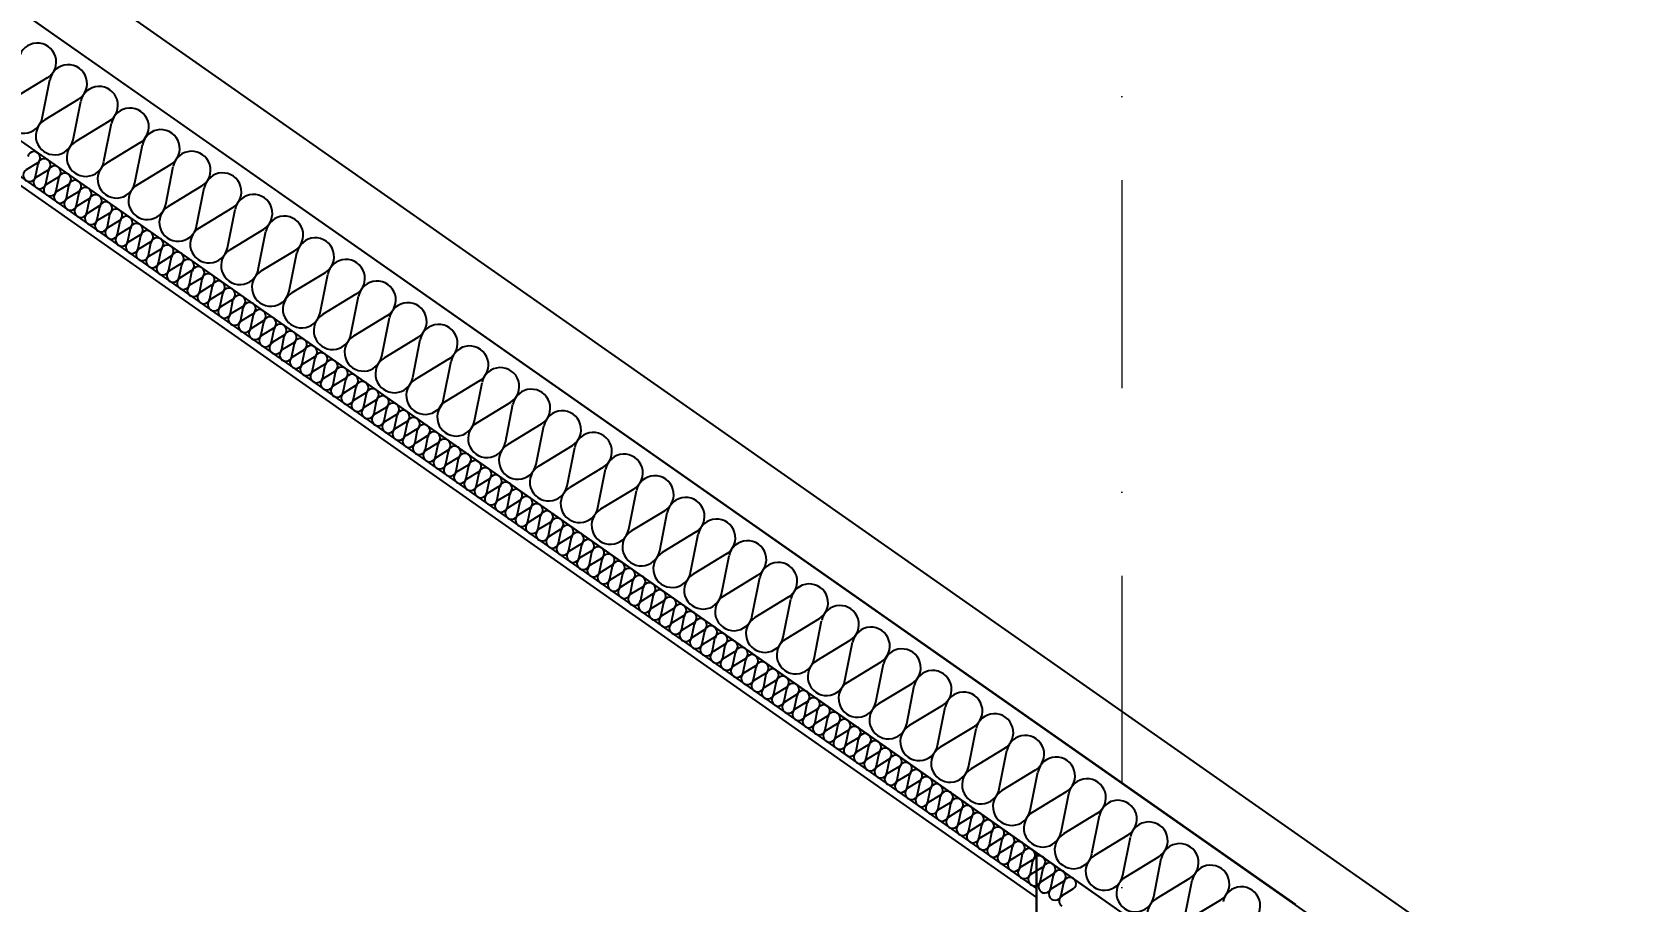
# Model space of a CAD drawing. Header units: millimetres. Extents: x 4647 to 73915, y -13612 to -8141.
# Drawn here: x 7203.8 to 7474.4, y -10666.8 to -10519.3 of the extents above; entities that cross this region are included whole.
import ezdxf
from ezdxf.enums import TextEntityAlignment as Align

# ---------------------------------------------------------------- set-up
doc = ezdxf.new("R2010")
doc.units = ezdxf.units.MM
doc.linetypes.add('Kropki i Kreski', pattern=[67.027776, 35.277777, -17.638888, 0, -14.111111])
for name, color, linetype in [('2D - Ogólne', 7, 'Continuous'), ('Konstrukcja - Dach', 7, 'Continuous'), ('Konstrukcja - Siatka mod', 7, 'Continuous')]:
    doc.layers.add(name, color=color, linetype=linetype)
doc.layers.add('a_wymiary', color=250, linetype='Continuous', lineweight=9)
doc.layers.add('Konstrukcja - Siatka mod_Nr_Pióra__1', color=7, linetype='Continuous', lineweight=5)
doc.layers.add('Konstrukcja - Siatka mod_Nr_Pióra__4', color=7, linetype='Continuous', lineweight=5, true_color=0x029e21)
doc.styles.add('GENERATED_STYLE_1', font='arialbd.ttf')
doc.styles.get("Standard").update_dxf_attribs({"font": 'arial.ttf'})
doc.dimstyles.new('1-100', dxfattribs={"dimtxt": 13, "dimasz": 15, "dimexe": 10, "dimexo": 20, "dimgap": 5, "dimtad": 1, "dimdec": 1, "dimrnd": 0.5, "dimtxsty": 'Standard', "dimblk": 'ARCHTICK', "dimcen": 0.09, "dimdle": 10, "dimadec": 0, "dimazin": 0, "dimtfac": 1, "dimtdec": 1, "dimtofl": 0, "dimtmove": 0, "dimatfit": 3, "dimfxl": 10, "dimfxlon": 1, "dimtolj": 1, "dimtzin": 0, "dimarcsym": 0})

# ---------------------------------------------------------------- blocks, each defined once
blk = doc.blocks.new('Standardowy znacznik siatki_3')
at = {"layer": 'Konstrukcja - Siatka mod_Nr_Pióra__4', "linetype": 'Kropki i Kreski'}
blk.add_line((1, 0), (1660.6, 0), dxfattribs=at)
at = {"layer": 'Konstrukcja - Siatka mod_Nr_Pióra__1', "style": 'GENERATED_STYLE_1'}
blk.add_attdef('AC_MarkerText_1', text='', height=18, rotation=90, dxfattribs=at).set_placement((-6.71, -6.83), align=Align.BOTTOM_LEFT)
blk = doc.blocks.new('_ArchTick')
at = {"color": 0, "linetype": 'ByBlock', "const_width": 0.15}
blk.add_lwpolyline([(-0.5, -0.5), (0.5, 0.5)], dxfattribs=at)
blk = doc.blocks.new('*D799')
at = {"layer": 'a_wymiary', "color": 0, "lineweight": -2, "transparency": 16777216}
for p, q in [((6446.9, -10239.74), (6446.9, -10209.74)), ((7381.9, -10239.74), (7381.9, -10209.74)), ((6436.9, -10219.74), (7391.9, -10219.74))]:
    blk.add_line(p, q, dxfattribs=at)
at = {"layer": 'DEFPOINTS', "color": 0, "transparency": 16777216}
for p in [(7381.9, -10219.74), (6446.9, -10683.57), (7381.9, -10683.57)]:
    blk.add_point(p, dxfattribs=at)
at = {"layer": 'a_wymiary', "color": 0, "lineweight": -2, "transparency": 16777216, "xscale": 15, "yscale": 15, "zscale": 15, "rotation": 180}
blk.add_blockref('_ArchTick', (6446.9, -10219.74), dxfattribs=at)
at = {"layer": 'a_wymiary', "color": 0, "lineweight": -2, "transparency": 16777216, "xscale": 15, "yscale": 15, "zscale": 15}
blk.add_blockref('_ArchTick', (7381.9, -10219.74), dxfattribs=at)
at = {"layer": 'a_wymiary', "color": 0, "transparency": 16777216, "insert": (6914.4, -10208.1), "char_height": 13, "attachment_point": 5}
blk.add_mtext('\\A1;935', dxfattribs=at)
blk = doc.blocks.new('*D801')
at = {"layer": 'a_wymiary', "color": 0, "lineweight": -2, "transparency": 16777216}
for p, q in [((6364.42, -10210.99), (6364.42, -10180.99)), ((7464.4, -10210.99), (7464.4, -10180.99)), ((6354.42, -10190.99), (7474.4, -10190.99))]:
    blk.add_line(p, q, dxfattribs=at)
at = {"layer": 'DEFPOINTS', "color": 0, "transparency": 16777216}
for p in [(7464.4, -10190.99), (6364.42, -10687.41), (7464.4, -10687.41)]:
    blk.add_point(p, dxfattribs=at)
at = {"layer": 'a_wymiary', "color": 0, "lineweight": -2, "transparency": 16777216, "xscale": 15, "yscale": 15, "zscale": 15, "rotation": 180}
blk.add_blockref('_ArchTick', (6364.42, -10190.99), dxfattribs=at)
at = {"layer": 'a_wymiary', "color": 0, "lineweight": -2, "transparency": 16777216, "xscale": 15, "yscale": 15, "zscale": 15}
blk.add_blockref('_ArchTick', (7464.4, -10190.99), dxfattribs=at)
at = {"layer": 'a_wymiary', "color": 0, "transparency": 16777216, "insert": (6914.41, -10179.35), "char_height": 13, "attachment_point": 5}
blk.add_mtext('\\A1;1100', dxfattribs=at)

msp = doc.modelspace()

# ---------------------------------------------------------------- linework, layer by layer
for p, q in [((7374.4, -10658.57), (7128.76, -10486.57)), ((7374.4, -10658.57), (7374.4, -10683.57)), ((7390.11, -10669.57), (7374.4, -10658.57)), ((7374.4, -10683.57), (7374.4, -10658.57))]:
    msp.add_line(p, q)
at = {"layer": '2D - Ogólne'}
for p, q in [((6914.41, -10314.51), (7418.4, -10667.4)), ((7206.39, -10527.1), (7200.73, -10530.54)), ((7205.53, -10533.9), (7206.83, -10527.41)), ((7211.63, -10530.77), (7205.97, -10534.21)), ((7210.78, -10537.57), (7212.07, -10531.08)), ((7216.88, -10534.44), (7211.22, -10537.88)), ((7216.02, -10541.24), (7217.32, -10534.75)), ((7222.12, -10538.12), (7216.46, -10541.55)), ((7221.27, -10544.92), (7222.56, -10538.42)), ((7227.36, -10541.79), (7221.71, -10545.22)), ((7226.51, -10548.59), (7227.8, -10542.1)), ((7232.61, -10545.46), (7226.95, -10548.9)), ((7231.75, -10552.26), (7233.05, -10545.77)), ((7237.85, -10549.13), (7232.19, -10552.57)), ((7237, -10555.93), (7238.29, -10549.44)), ((7243.1, -10552.8), (7237.44, -10556.24)), ((7242.24, -10559.6), (7243.54, -10553.11)), ((7248.34, -10556.48), (7242.68, -10559.91)), ((7247.49, -10563.28), (7248.78, -10556.78)), ((7253.58, -10560.15), (7247.93, -10563.58)), ((7252.73, -10566.95), (7254.03, -10560.46)), ((7258.83, -10563.82), (7253.17, -10567.26)), ((7257.98, -10570.62), (7259.27, -10564.13)), ((7264.07, -10567.49), (7258.42, -10570.93)), ((7263.22, -10574.29), (7264.51, -10567.8)), ((7269.32, -10571.16), (7263.66, -10574.6)), ((7268.46, -10577.96), (7269.76, -10571.47)), ((7274.56, -10574.84), (7268.9, -10578.27)), ((7273.71, -10581.64), (7275, -10575.14)), ((7279.81, -10578.51), (7274.15, -10581.95)), ((7278.95, -10585.31), (7280.25, -10578.82)), ((7285.05, -10582.18), (7279.39, -10585.62)), ((7284.2, -10588.98), (7285.49, -10582.49)), ((7290.29, -10585.85), (7284.64, -10589.29)), ((7289.44, -10592.65), (7290.74, -10586.16)), ((7295.54, -10589.52), (7289.88, -10592.96)), ((7294.68, -10596.32), (7295.98, -10589.83)), ((7300.78, -10593.2), (7295.13, -10596.63)), ((7299.93, -10600), (7301.22, -10593.51)), ((7306.03, -10596.87), (7300.37, -10600.31)), ((7305.17, -10603.67), (7306.47, -10597.18)), ((7311.27, -10600.54), (7305.61, -10603.98)), ((7310.42, -10607.34), (7311.71, -10600.85)), ((7316.52, -10604.21), (7310.86, -10607.65)), ((7315.66, -10611.01), (7316.96, -10604.52)), ((7321.76, -10607.88), (7316.1, -10611.32)), ((7320.91, -10614.69), (7322.2, -10608.19)), ((7327, -10611.56), (7321.35, -10614.99)), ((7326.15, -10618.36), (7327.44, -10611.87)), ((7332.25, -10615.23), (7326.59, -10618.67)), ((7331.39, -10622.03), (7332.69, -10615.54)), ((7337.49, -10618.9), (7331.84, -10622.34)), ((7336.64, -10625.7), (7337.93, -10619.21)), ((7342.74, -10622.57), (7337.08, -10626.01)), ((7341.88, -10629.37), (7343.18, -10622.88)), ((7347.98, -10626.24), (7342.32, -10629.68)), ((7347.13, -10633.05), (7348.42, -10626.55)), ((7353.23, -10629.92), (7347.57, -10633.35)), ((7352.37, -10636.72), (7353.67, -10630.23)), ((7358.47, -10633.59), (7352.81, -10637.03)), ((7357.62, -10640.39), (7358.91, -10633.9)), ((7363.71, -10637.26), (7358.06, -10640.7)), ((7362.86, -10644.06), (7364.15, -10637.57)), ((7368.96, -10640.93), (7363.3, -10644.37)), ((7368.1, -10647.73), (7369.4, -10641.24)), ((7374.2, -10644.61), (7368.54, -10648.04)), ((7373.35, -10651.41), (7374.64, -10644.91)), ((7379.45, -10648.28), (7373.79, -10651.71)), ((7378.59, -10655.08), (7379.89, -10648.59)), ((7384.69, -10651.95), (7379.03, -10655.39)), ((7383.84, -10658.75), (7385.13, -10652.26)), ((7389.94, -10655.62), (7384.28, -10659.06)), ((7389.08, -10662.42), (7390.38, -10655.93)), ((7395.18, -10659.29), (7389.52, -10662.73)), ((7394.33, -10666.09), (7395.62, -10659.6)), ((7400.42, -10662.97), (7394.77, -10666.4)), ((7399.57, -10669.77), (7400.86, -10663.27)), ((7405.67, -10666.64), (7400.01, -10670.07))]:
    msp.add_line(p, q, dxfattribs=at)
at = {"layer": '2D - Ogólne', "color": 161, "lineweight": 25}
for p, q in [((7135.4, -10497.32), (7374.4, -10664.67)), ((7135, -10498.57), (7374.4, -10666.2)), ((7374.4, -10666.2), (7374.4, -10683.57))]:
    msp.add_line(p, q, dxfattribs=at)
at = {"layer": '2D - Ogólne'}
for centre, start_param, end_param in [((7204.72, -10524.37), 2.728799, 6.695979), ((7209.96, -10528.04), 2.728799, 6.695979), ((7215.21, -10531.71), 2.728799, 6.695979), ((7202.4, -10533.27), 5.870392, 9.837571), ((7220.45, -10535.39), 2.728799, 6.695979), ((7207.64, -10536.94), 5.870392, 9.837571), ((7212.89, -10540.61), 5.870392, 9.837571), ((7225.7, -10539.06), 2.728799, 6.695979), ((7230.94, -10542.73), 2.728799, 6.695979), ((7218.13, -10544.28), 5.870392, 9.837571), ((7236.18, -10546.4), 2.728799, 6.695979), ((7223.37, -10547.95), 5.870392, 9.837571), ((7228.62, -10551.63), 5.870392, 9.837571), ((7241.43, -10550.07), 2.728799, 6.695979), ((7246.67, -10553.75), 2.728799, 6.695979), ((7233.86, -10555.3), 5.870392, 9.837571), ((7251.92, -10557.42), 2.728799, 6.695979), ((7239.11, -10558.97), 5.870392, 9.837571), ((7244.35, -10562.64), 5.870392, 9.837571), ((7257.16, -10561.09), 2.728799, 6.695979), ((7262.41, -10564.76), 2.728799, 6.695979), ((7249.6, -10566.32), 5.870392, 9.837571), ((7267.65, -10568.43), 2.728799, 6.695979), ((7254.84, -10569.99), 5.870392, 9.837571), ((7272.89, -10572.11), 2.728799, 6.695979), ((7260.08, -10573.66), 5.870392, 9.837571), ((7278.14, -10575.78), 2.728799, 6.695979), ((7265.33, -10577.33), 5.870392, 9.837571), ((7270.57, -10581), 5.870392, 9.837571), ((7283.38, -10579.45), 2.728799, 6.695979), ((7288.63, -10583.12), 2.728799, 6.695979), ((7275.82, -10584.68), 5.870392, 9.837571), ((7293.87, -10586.79), 2.728799, 6.695979), ((7281.06, -10588.35), 5.870392, 9.837571), ((7286.3, -10592.02), 5.870392, 9.837571), ((7299.12, -10590.47), 2.728799, 6.695979), ((7304.36, -10594.14), 2.728799, 6.695979), ((7291.55, -10595.69), 5.870392, 9.837571), ((7309.6, -10597.81), 2.728799, 6.695979), ((7296.79, -10599.36), 5.870392, 9.837571), ((7302.04, -10603.04), 5.870392, 9.837571), ((7314.85, -10601.48), 2.728799, 6.695979), ((7320.09, -10605.15), 2.728799, 6.695979), ((7307.28, -10606.71), 5.870392, 9.837571), ((7325.34, -10608.83), 2.728799, 6.695979), ((7312.53, -10610.38), 5.870392, 9.837571), ((7317.77, -10614.05), 5.870392, 9.837571), ((7330.58, -10612.5), 2.728799, 6.695979), ((7335.82, -10616.17), 2.728799, 6.695979), ((7323.01, -10617.72), 5.870392, 9.837571), ((7341.07, -10619.84), 2.728799, 6.695979), ((7328.26, -10621.4), 5.870392, 9.837571), ((7346.31, -10623.51), 2.728799, 6.695979), ((7333.5, -10625.07), 5.870392, 9.837571), ((7351.56, -10627.19), 2.728799, 6.695979), ((7338.75, -10628.74), 5.870392, 9.837571), ((7343.99, -10632.41), 5.870392, 9.837571), ((7356.8, -10630.86), 2.728799, 6.695979), ((7362.05, -10634.53), 2.728799, 6.695979), ((7349.24, -10636.08), 5.870392, 9.837571), ((7367.29, -10638.2), 2.728799, 6.695979), ((7354.48, -10639.76), 5.870392, 9.837571), ((7359.72, -10643.43), 5.870392, 9.837571), ((7372.53, -10641.88), 2.728799, 6.695979), ((7377.78, -10645.55), 2.728799, 6.695979), ((7364.97, -10647.1), 5.870392, 9.837571), ((7383.02, -10649.22), 2.728799, 6.695979), ((7370.21, -10650.77), 5.870392, 9.837571), ((7375.46, -10654.44), 5.870392, 9.837571), ((7388.27, -10652.89), 2.728799, 6.695979), ((7393.51, -10656.56), 2.728799, 6.695979), ((7380.7, -10658.12), 5.870392, 9.837571), ((7398.76, -10660.24), 2.728799, 6.695979), ((7385.95, -10661.79), 5.870392, 9.837571), ((7391.19, -10665.46), 5.870392, 9.837571), ((7404, -10663.91), 2.728799, 6.695979), ((7409.24, -10667.58), 2.728799, 6.695979), ((7396.43, -10669.13), 5.870392, 9.837571)]:
    msp.add_ellipse(centre, major_axis=(-2.62, 1.84), ratio=0.996613, start_param=start_param, end_param=end_param, dxfattribs=at)
at = {"layer": 'Konstrukcja - Dach'}
for p, q in [((7464.4, -10687.41), (6914.41, -10302.3)), ((7464.4, -10699.61), (6914.41, -10314.51)), ((7464.4, -10699.61), (6914.41, -10314.51)), ((7464.4, -10721.59), (6914.41, -10336.48)), ((7204.7, -10541.56), (7202.81, -10542.7)), ((7204.41, -10543.82), (7204.84, -10541.66)), ((7206.44, -10542.78), (7204.56, -10543.92)), ((7206.15, -10545.04), (7206.59, -10542.88)), ((7208.18, -10544), (7206.3, -10545.14)), ((7207.89, -10546.26), (7208.33, -10544.1)), ((7209.92, -10545.22), (7208.04, -10546.36)), ((7209.64, -10547.48), (7210.07, -10545.32)), ((7211.67, -10546.44), (7209.78, -10547.58)), ((7211.38, -10548.7), (7211.81, -10546.54)), ((7213.41, -10547.66), (7211.52, -10548.8)), ((7213.12, -10549.92), (7213.55, -10547.76)), ((7215.15, -10548.88), (7213.27, -10550.02)), ((7214.86, -10551.14), (7215.3, -10548.98)), ((7216.89, -10550.1), (7215.01, -10551.24)), ((7216.6, -10552.36), (7217.04, -10550.2)), ((7218.63, -10551.32), (7216.75, -10552.46)), ((7218.35, -10553.58), (7218.78, -10551.42)), ((7220.38, -10552.54), (7218.49, -10553.68)), ((7220.09, -10554.8), (7220.52, -10552.64)), ((7222.12, -10553.75), (7220.23, -10554.9)), ((7221.83, -10556.02), (7222.26, -10553.86)), ((7223.86, -10554.97), (7221.98, -10556.12)), ((7223.57, -10557.24), (7224.01, -10555.08)), ((7225.6, -10556.19), (7223.72, -10557.34)), ((7225.31, -10558.46), (7225.75, -10556.3)), ((7227.34, -10557.41), (7225.46, -10558.56)), ((7227.06, -10559.68), (7227.49, -10557.52)), ((7229.09, -10558.63), (7227.2, -10559.78)), ((7228.8, -10560.9), (7229.23, -10558.74)), ((7230.83, -10559.85), (7228.94, -10561)), ((7230.54, -10562.12), (7230.97, -10559.96)), ((7232.57, -10561.07), (7230.69, -10562.22)), ((7232.28, -10563.34), (7232.72, -10561.18)), ((7234.31, -10562.29), (7232.43, -10563.44)), ((7234.02, -10564.56), (7234.46, -10562.4)), ((7236.05, -10563.51), (7234.17, -10564.66)), ((7235.77, -10565.78), (7236.2, -10563.62)), ((7237.8, -10564.73), (7235.91, -10565.88)), ((7237.51, -10567), (7237.94, -10564.84)), ((7239.54, -10565.95), (7237.65, -10567.1)), ((7239.25, -10568.22), (7239.68, -10566.05)), ((7241.28, -10567.17), (7239.4, -10568.32)), ((7240.99, -10569.44), (7241.43, -10567.27)), ((7243.02, -10568.39), (7241.14, -10569.54)), ((7242.73, -10570.66), (7243.17, -10568.49)), ((7244.76, -10569.61), (7242.88, -10570.76)), ((7244.48, -10571.88), (7244.91, -10569.71)), ((7246.51, -10570.83), (7244.62, -10571.98)), ((7246.22, -10573.1), (7246.65, -10570.93)), ((7248.25, -10572.05), (7246.36, -10573.2)), ((7247.96, -10574.32), (7248.39, -10572.15)), ((7249.99, -10573.27), (7248.11, -10574.42)), ((7249.7, -10575.54), (7250.14, -10573.37)), ((7251.73, -10574.49), (7249.85, -10575.64)), ((7251.44, -10576.76), (7251.88, -10574.59)), ((7253.47, -10575.71), (7251.59, -10576.86)), ((7253.19, -10577.98), (7253.62, -10575.81)), ((7255.22, -10576.93), (7253.33, -10578.08)), ((7254.93, -10579.19), (7255.36, -10577.03)), ((7256.96, -10578.15), (7255.07, -10579.3)), ((7256.67, -10580.41), (7257.1, -10578.25)), ((7258.7, -10579.37), (7256.82, -10580.52)), ((7258.41, -10581.63), (7258.85, -10579.47)), ((7260.44, -10580.59), (7258.56, -10581.74)), ((7260.15, -10582.85), (7260.59, -10580.69)), ((7262.18, -10581.81), (7260.3, -10582.96)), ((7261.9, -10584.07), (7262.33, -10581.91)), ((7263.93, -10583.03), (7262.04, -10584.18)), ((7263.64, -10585.29), (7264.07, -10583.13)), ((7265.67, -10584.25), (7263.78, -10585.4)), ((7265.38, -10586.51), (7265.81, -10584.35)), ((7267.41, -10585.47), (7265.53, -10586.62)), ((7267.12, -10587.73), (7267.56, -10585.57)), ((7269.15, -10586.69), (7267.27, -10587.84)), ((7268.86, -10588.95), (7269.3, -10586.79)), ((7270.89, -10587.91), (7269.01, -10589.06)), ((7270.61, -10590.17), (7271.04, -10588.01)), ((7272.64, -10589.13), (7270.75, -10590.28)), ((7272.35, -10591.39), (7272.78, -10589.23)), ((7274.38, -10590.35), (7272.49, -10591.49)), ((7274.09, -10592.61), (7274.52, -10590.45)), ((7276.12, -10591.57), (7274.24, -10592.71)), ((7275.83, -10593.83), (7276.27, -10591.67)), ((7277.86, -10592.79), (7275.98, -10593.93)), ((7277.57, -10595.05), (7278.01, -10592.89)), ((7279.6, -10594.01), (7277.72, -10595.15)), ((7279.32, -10596.27), (7279.75, -10594.11)), ((7281.35, -10595.23), (7279.46, -10596.37)), ((7281.06, -10597.49), (7281.49, -10595.33)), ((7283.09, -10596.45), (7281.2, -10597.59)), ((7282.8, -10598.71), (7283.23, -10596.55)), ((7284.83, -10597.67), (7282.95, -10598.81)), ((7284.54, -10599.93), (7284.98, -10597.77)), ((7286.57, -10598.89), (7284.69, -10600.03)), ((7286.28, -10601.15), (7286.72, -10598.99)), ((7288.31, -10600.11), (7286.43, -10601.25)), ((7288.03, -10602.37), (7288.46, -10600.21)), ((7290.06, -10601.33), (7288.17, -10602.47)), ((7289.77, -10603.59), (7290.2, -10601.43)), ((7291.8, -10602.54), (7289.91, -10603.69)), ((7291.51, -10604.81), (7291.94, -10602.65)), ((7293.54, -10603.76), (7291.66, -10604.91)), ((7293.25, -10606.03), (7293.69, -10603.87)), ((7295.28, -10604.98), (7293.4, -10606.13)), ((7294.99, -10607.25), (7295.43, -10605.09)), ((7297.02, -10606.2), (7295.14, -10607.35)), ((7296.74, -10608.47), (7297.17, -10606.31)), ((7298.76, -10607.42), (7296.88, -10608.57)), ((7298.48, -10609.69), (7298.91, -10607.53)), ((7300.51, -10608.64), (7298.62, -10609.79)), ((7300.22, -10610.91), (7300.65, -10608.75)), ((7302.25, -10609.86), (7300.37, -10611.01)), ((7301.96, -10612.13), (7302.4, -10609.97)), ((7303.99, -10611.08), (7302.11, -10612.23)), ((7303.7, -10613.35), (7304.14, -10611.19)), ((7305.73, -10612.3), (7303.85, -10613.45)), ((7305.45, -10614.57), (7305.88, -10612.41)), ((7307.47, -10613.52), (7305.59, -10614.67)), ((7307.19, -10615.79), (7307.62, -10613.63)), ((7309.22, -10614.74), (7307.33, -10615.89)), ((7308.93, -10617.01), (7309.36, -10614.84)), ((7310.96, -10615.96), (7309.08, -10617.11)), ((7310.67, -10618.23), (7311.11, -10616.06)), ((7312.7, -10617.18), (7310.82, -10618.33)), ((7312.41, -10619.45), (7312.85, -10617.28)), ((7314.44, -10618.4), (7312.56, -10619.55)), ((7314.16, -10620.67), (7314.59, -10618.5)), ((7316.18, -10619.62), (7314.3, -10620.77)), ((7315.9, -10621.89), (7316.33, -10619.72)), ((7317.93, -10620.84), (7316.04, -10621.99)), ((7317.64, -10623.11), (7318.07, -10620.94)), ((7319.67, -10622.06), (7317.79, -10623.21)), ((7319.38, -10624.33), (7319.81, -10622.16)), ((7321.41, -10623.28), (7319.53, -10624.43)), ((7321.12, -10625.55), (7321.56, -10623.38)), ((7323.15, -10624.5), (7321.27, -10625.65)), ((7322.86, -10626.76), (7323.3, -10624.6)), ((7324.89, -10625.72), (7323.01, -10626.87)), ((7324.61, -10627.98), (7325.04, -10625.82)), ((7326.64, -10626.94), (7324.75, -10628.09)), ((7326.35, -10629.2), (7326.78, -10627.04)), ((7328.38, -10628.16), (7326.5, -10629.31)), ((7328.09, -10630.42), (7328.52, -10628.26)), ((7330.12, -10629.38), (7328.24, -10630.53)), ((7329.83, -10631.64), (7330.27, -10629.48)), ((7331.86, -10630.6), (7329.98, -10631.75)), ((7331.57, -10632.86), (7332.01, -10630.7)), ((7333.6, -10631.82), (7331.72, -10632.97)), ((7333.32, -10634.08), (7333.75, -10631.92)), ((7335.35, -10633.04), (7333.46, -10634.19)), ((7335.06, -10635.3), (7335.49, -10633.14)), ((7337.09, -10634.26), (7335.21, -10635.41)), ((7336.8, -10636.52), (7337.23, -10634.36)), ((7338.83, -10635.48), (7336.95, -10636.63)), ((7338.54, -10637.74), (7338.98, -10635.58)), ((7340.57, -10636.7), (7338.69, -10637.85)), ((7340.28, -10638.96), (7340.72, -10636.8)), ((7342.31, -10637.92), (7340.43, -10639.06)), ((7342.03, -10640.18), (7342.46, -10638.02)), ((7344.06, -10639.14), (7342.17, -10640.28)), ((7343.77, -10641.4), (7344.2, -10639.24)), ((7345.8, -10640.36), (7343.91, -10641.5)), ((7345.51, -10642.62), (7345.94, -10640.46)), ((7347.54, -10641.58), (7345.66, -10642.72)), ((7347.25, -10643.84), (7347.69, -10641.68)), ((7349.28, -10642.8), (7347.4, -10643.94)), ((7348.99, -10645.06), (7349.43, -10642.9)), ((7351.02, -10644.02), (7349.14, -10645.16)), ((7350.74, -10646.28), (7351.17, -10644.12)), ((7352.77, -10645.24), (7350.88, -10646.38)), ((7352.48, -10647.5), (7352.91, -10645.34)), ((7354.51, -10646.46), (7352.62, -10647.6)), ((7354.22, -10648.72), (7354.65, -10646.56)), ((7356.25, -10647.68), (7354.37, -10648.82)), ((7355.96, -10649.94), (7356.4, -10647.78)), ((7357.99, -10648.9), (7356.11, -10650.04)), ((7357.7, -10651.16), (7358.14, -10649)), ((7359.73, -10650.11), (7357.85, -10651.26)), ((7359.45, -10652.38), (7359.88, -10650.22)), ((7361.48, -10651.33), (7359.59, -10652.48)), ((7361.19, -10653.6), (7361.62, -10651.44)), ((7363.22, -10652.55), (7361.33, -10653.7)), ((7362.93, -10654.82), (7363.36, -10652.66)), ((7364.96, -10653.77), (7363.08, -10654.92)), ((7364.67, -10656.04), (7365.11, -10653.88)), ((7366.7, -10654.99), (7364.82, -10656.14)), ((7366.41, -10657.26), (7366.85, -10655.1)), ((7368.44, -10656.21), (7366.56, -10657.36)), ((7368.16, -10658.48), (7368.59, -10656.32)), ((7370.19, -10657.43), (7368.3, -10658.58)), ((7369.9, -10659.7), (7370.33, -10657.54)), ((7371.93, -10658.65), (7370.04, -10659.8)), ((7371.64, -10660.92), (7372.07, -10658.76)), ((7373.67, -10659.87), (7371.79, -10661.02)), ((7373.38, -10662.14), (7373.82, -10659.98)), ((7375.41, -10661.09), (7373.53, -10662.24)), ((7375.12, -10663.36), (7375.56, -10661.2)), ((7377.15, -10662.31), (7375.27, -10663.46)), ((7376.87, -10664.58), (7377.3, -10662.41)), ((7378.9, -10663.53), (7377.01, -10664.68)), ((7378.61, -10665.8), (7379.04, -10663.63)), ((7380.64, -10664.75), (7378.75, -10665.9))]:
    msp.add_line(p, q, dxfattribs=at)
for centre, start_param, end_param in [((7204.14, -10540.65), 1.158003, 5.125183), ((7205.89, -10541.87), 1.158003, 5.125183), ((7203.37, -10543.61), 4.299595, 8.266774), ((7207.63, -10543.09), 1.158003, 5.125183), ((7209.37, -10544.31), 1.158003, 5.125183), ((7205.11, -10544.83), 4.299595, 8.266774), ((7206.85, -10546.05), 4.299595, 8.266774), ((7208.59, -10547.27), 4.299595, 8.266774), ((7211.11, -10545.53), 1.158003, 5.125183), ((7212.85, -10546.75), 1.158003, 5.125183), ((7210.34, -10548.49), 4.299595, 8.266774), ((7212.08, -10549.71), 4.299595, 8.266774), ((7214.6, -10547.97), 1.158003, 5.125183), ((7216.34, -10549.19), 1.158003, 5.125183), ((7213.82, -10550.93), 4.299595, 8.266774), ((7215.56, -10552.15), 4.299595, 8.266774), ((7218.08, -10550.41), 1.158003, 5.125183), ((7219.82, -10551.63), 1.158003, 5.125183), ((7221.56, -10552.85), 1.158003, 5.125183), ((7217.3, -10553.37), 4.299595, 8.266774), ((7219.05, -10554.59), 4.299595, 8.266774), ((7223.31, -10554.07), 1.158003, 5.125183), ((7225.05, -10555.29), 1.158003, 5.125183), ((7220.79, -10555.81), 4.299595, 8.266774), ((7222.53, -10557.03), 4.299595, 8.266774), ((7226.79, -10556.51), 1.158003, 5.125183), ((7228.53, -10557.73), 1.158003, 5.125183), ((7224.27, -10558.25), 4.299595, 8.266774), ((7226.01, -10559.47), 4.299595, 8.266774), ((7227.76, -10560.69), 4.299595, 8.266774), ((7230.27, -10558.95), 1.158003, 5.125183), ((7232.02, -10560.17), 1.158003, 5.125183), ((7229.5, -10561.91), 4.299595, 8.266774), ((7231.24, -10563.13), 4.299595, 8.266774), ((7233.76, -10561.39), 1.158003, 5.125183), ((7235.5, -10562.6), 1.158003, 5.125183), ((7232.98, -10564.35), 4.299595, 8.266774), ((7234.72, -10565.57), 4.299595, 8.266774), ((7237.24, -10563.82), 1.158003, 5.125183), ((7238.98, -10565.04), 1.158003, 5.125183), ((7240.73, -10566.26), 1.158003, 5.125183), ((7236.47, -10566.79), 4.299595, 8.266774), ((7238.21, -10568.01), 4.299595, 8.266774), ((7242.47, -10567.48), 1.158003, 5.125183), ((7244.21, -10568.7), 1.158003, 5.125183), ((7239.95, -10569.23), 4.299595, 8.266774), ((7241.69, -10570.45), 4.299595, 8.266774), ((7245.95, -10569.92), 1.158003, 5.125183), ((7247.69, -10571.14), 1.158003, 5.125183), ((7243.43, -10571.67), 4.299595, 8.266774), ((7245.18, -10572.89), 4.299595, 8.266774), ((7246.92, -10574.11), 4.299595, 8.266774), ((7249.44, -10572.36), 1.158003, 5.125183), ((7251.18, -10573.58), 1.158003, 5.125183), ((7248.66, -10575.33), 4.299595, 8.266774), ((7250.4, -10576.55), 4.299595, 8.266774), ((7252.92, -10574.8), 1.158003, 5.125183), ((7254.66, -10576.02), 1.158003, 5.125183), ((7256.4, -10577.24), 1.158003, 5.125183), ((7252.14, -10577.77), 4.299595, 8.266774), ((7253.89, -10578.99), 4.299595, 8.266774), ((7258.15, -10578.46), 1.158003, 5.125183), ((7259.89, -10579.68), 1.158003, 5.125183), ((7255.63, -10580.21), 4.299595, 8.266774), ((7257.37, -10581.43), 4.299595, 8.266774), ((7261.63, -10580.9), 1.158003, 5.125183), ((7263.37, -10582.12), 1.158003, 5.125183), ((7259.11, -10582.64), 4.299595, 8.266774), ((7260.85, -10583.86), 4.299595, 8.266774), ((7262.6, -10585.08), 4.299595, 8.266774), ((7265.11, -10583.34), 1.158003, 5.125183), ((7266.86, -10584.56), 1.158003, 5.125183), ((7264.34, -10586.3), 4.299595, 8.266774), ((7266.08, -10587.52), 4.299595, 8.266774), ((7268.6, -10585.78), 1.158003, 5.125183), ((7270.34, -10587), 1.158003, 5.125183), ((7267.82, -10588.74), 4.299595, 8.266774), ((7269.56, -10589.96), 4.299595, 8.266774), ((7272.08, -10588.22), 1.158003, 5.125183), ((7273.82, -10589.44), 1.158003, 5.125183), ((7275.57, -10590.66), 1.158003, 5.125183), ((7271.31, -10591.18), 4.299595, 8.266774), ((7273.05, -10592.4), 4.299595, 8.266774), ((7277.31, -10591.88), 1.158003, 5.125183), ((7279.05, -10593.1), 1.158003, 5.125183), ((7274.79, -10593.62), 4.299595, 8.266774), ((7276.53, -10594.84), 4.299595, 8.266774), ((7280.79, -10594.32), 1.158003, 5.125183), ((7282.53, -10595.54), 1.158003, 5.125183), ((7278.27, -10596.06), 4.299595, 8.266774), ((7280.01, -10597.28), 4.299595, 8.266774), ((7281.76, -10598.5), 4.299595, 8.266774), ((7284.28, -10596.76), 1.158003, 5.125183), ((7286.02, -10597.98), 1.158003, 5.125183), ((7283.5, -10599.72), 4.299595, 8.266774), ((7285.24, -10600.94), 4.299595, 8.266774), ((7287.76, -10599.2), 1.158003, 5.125183), ((7289.5, -10600.42), 1.158003, 5.125183), ((7286.98, -10602.16), 4.299595, 8.266774), ((7288.72, -10603.38), 4.299595, 8.266774), ((7291.24, -10601.64), 1.158003, 5.125183), ((7292.99, -10602.86), 1.158003, 5.125183), ((7294.73, -10604.08), 1.158003, 5.125183), ((7290.47, -10604.6), 4.299595, 8.266774), ((7292.21, -10605.82), 4.299595, 8.266774), ((7296.47, -10605.3), 1.158003, 5.125183), ((7298.21, -10606.52), 1.158003, 5.125183), ((7293.95, -10607.04), 4.299595, 8.266774), ((7295.69, -10608.26), 4.299595, 8.266774), ((7297.43, -10609.48), 4.299595, 8.266774), ((7299.95, -10607.74), 1.158003, 5.125183), ((7301.7, -10608.96), 1.158003, 5.125183), ((7299.18, -10610.7), 4.299595, 8.266774), ((7300.92, -10611.92), 4.299595, 8.266774), ((7303.44, -10610.18), 1.158003, 5.125183), ((7305.18, -10611.39), 1.158003, 5.125183), ((7302.66, -10613.14), 4.299595, 8.266774), ((7304.4, -10614.36), 4.299595, 8.266774), ((7306.92, -10612.61), 1.158003, 5.125183), ((7308.66, -10613.83), 1.158003, 5.125183), ((7310.41, -10615.05), 1.158003, 5.125183), ((7306.14, -10615.58), 4.299595, 8.266774), ((7307.89, -10616.8), 4.299595, 8.266774), ((7312.15, -10616.27), 1.158003, 5.125183), ((7313.89, -10617.49), 1.158003, 5.125183), ((7309.63, -10618.02), 4.299595, 8.266774), ((7311.37, -10619.24), 4.299595, 8.266774), ((7315.63, -10618.71), 1.158003, 5.125183), ((7317.37, -10619.93), 1.158003, 5.125183), ((7313.11, -10620.46), 4.299595, 8.266774), ((7314.85, -10621.68), 4.299595, 8.266774), ((7316.6, -10622.9), 4.299595, 8.266774), ((7319.12, -10621.15), 1.158003, 5.125183), ((7320.86, -10622.37), 1.158003, 5.125183), ((7318.34, -10624.12), 4.299595, 8.266774), ((7320.08, -10625.34), 4.299595, 8.266774), ((7322.6, -10623.59), 1.158003, 5.125183), ((7324.34, -10624.81), 1.158003, 5.125183), ((7321.82, -10626.56), 4.299595, 8.266774), ((7323.56, -10627.78), 4.299595, 8.266774), ((7326.08, -10626.03), 1.158003, 5.125183), ((7327.83, -10627.25), 1.158003, 5.125183), ((7329.57, -10628.47), 1.158003, 5.125183), ((7325.31, -10629), 4.299595, 8.266774), ((7327.05, -10630.22), 4.299595, 8.266774), ((7331.31, -10629.69), 1.158003, 5.125183), ((7333.05, -10630.91), 1.158003, 5.125183), ((7328.79, -10631.43), 4.299595, 8.266774), ((7330.53, -10632.65), 4.299595, 8.266774), ((7332.27, -10633.87), 4.299595, 8.266774), ((7334.79, -10632.13), 1.158003, 5.125183), ((7336.54, -10633.35), 1.158003, 5.125183), ((7334.02, -10635.09), 4.299595, 8.266774), ((7335.76, -10636.31), 4.299595, 8.266774), ((7338.28, -10634.57), 1.158003, 5.125183), ((7340.02, -10635.79), 1.158003, 5.125183), ((7337.5, -10637.53), 4.299595, 8.266774), ((7339.24, -10638.75), 4.299595, 8.266774), ((7341.76, -10637.01), 1.158003, 5.125183), ((7343.5, -10638.23), 1.158003, 5.125183), ((7345.25, -10639.45), 1.158003, 5.125183), ((7340.98, -10639.97), 4.299595, 8.266774), ((7342.73, -10641.19), 4.299595, 8.266774), ((7346.99, -10640.67), 1.158003, 5.125183), ((7348.73, -10641.89), 1.158003, 5.125183), ((7344.47, -10642.41), 4.299595, 8.266774), ((7346.21, -10643.63), 4.299595, 8.266774), ((7350.47, -10643.11), 1.158003, 5.125183), ((7352.21, -10644.33), 1.158003, 5.125183), ((7347.95, -10644.85), 4.299595, 8.266774), ((7349.69, -10646.07), 4.299595, 8.266774), ((7351.44, -10647.29), 4.299595, 8.266774), ((7353.96, -10645.55), 1.158003, 5.125183), ((7355.7, -10646.77), 1.158003, 5.125183), ((7353.18, -10648.51), 4.299595, 8.266774), ((7354.92, -10649.73), 4.299595, 8.266774), ((7357.44, -10647.99), 1.158003, 5.125183), ((7359.18, -10649.21), 1.158003, 5.125183), ((7356.66, -10650.95), 4.299595, 8.266774), ((7358.4, -10652.17), 4.299595, 8.266774), ((7360.92, -10650.43), 1.158003, 5.125183), ((7362.66, -10651.65), 1.158003, 5.125183), ((7364.41, -10652.87), 1.158003, 5.125183), ((7360.15, -10653.39), 4.299595, 8.266774), ((7361.89, -10654.61), 4.299595, 8.266774), ((7366.15, -10654.09), 1.158003, 5.125183), ((7367.89, -10655.31), 1.158003, 5.125183), ((7363.63, -10655.83), 4.299595, 8.266774), ((7365.37, -10657.05), 4.299595, 8.266774), ((7369.63, -10656.53), 1.158003, 5.125183), ((7371.37, -10657.75), 1.158003, 5.125183), ((7367.11, -10658.27), 4.299595, 8.266774), ((7368.86, -10659.49), 4.299595, 8.266774), ((7370.6, -10660.71), 4.299595, 8.266774), ((7373.12, -10658.96), 1.158003, 5.125183), ((7374.86, -10660.18), 1.158003, 5.125183), ((7372.34, -10661.93), 4.299595, 8.266774), ((7374.08, -10663.15), 4.299595, 8.266774), ((7376.6, -10661.4), 1.158003, 5.125183), ((7378.34, -10662.62), 1.158003, 5.125183), ((7375.82, -10664.37), 4.299595, 8.266774), ((7377.57, -10665.59), 4.299595, 8.266774), ((7380.08, -10663.84), 1.158003, 5.125183), ((7379.31, -10666.81), 4.299596, 6.283185)]:
    msp.add_ellipse(centre, major_axis=(-0.61, -0.871), ratio=0.999898, start_param=start_param, end_param=end_param, dxfattribs=at)

# ---------------------------------------------------------------- block references
at = {"layer": 'Konstrukcja - Siatka mod', "color": 251, "lineweight": 15, "rotation": 270}
msp.add_blockref('Standardowy znacznik siatki_3', (7388.9, -10073.57), dxfattribs=at)

# ---------------------------------------------------------------- dimensions: what is measured, and where the dimension line sits
at = {"layer": 'a_wymiary'}
for base, p1, p2, picture, middle in [((7464.4, -10190.99), (6364.42, -10687.41), (7464.4, -10687.41), '*D801', (6914.41, -10179.35)), ((7381.9, -10219.74), (6446.9, -10683.57), (7381.9, -10683.57), '*D799', (6914.4, -10208.1))]:
    dim = msp.add_linear_dim(base=base, p1=p1, p2=p2, dimstyle='1-100', override={"dimfxl": 20}, dxfattribs=at)
    dim.commit()
    dim.dimension.update_dxf_attribs({"geometry": picture, "text_midpoint": middle})

doc.saveas('drawing.dxf')
